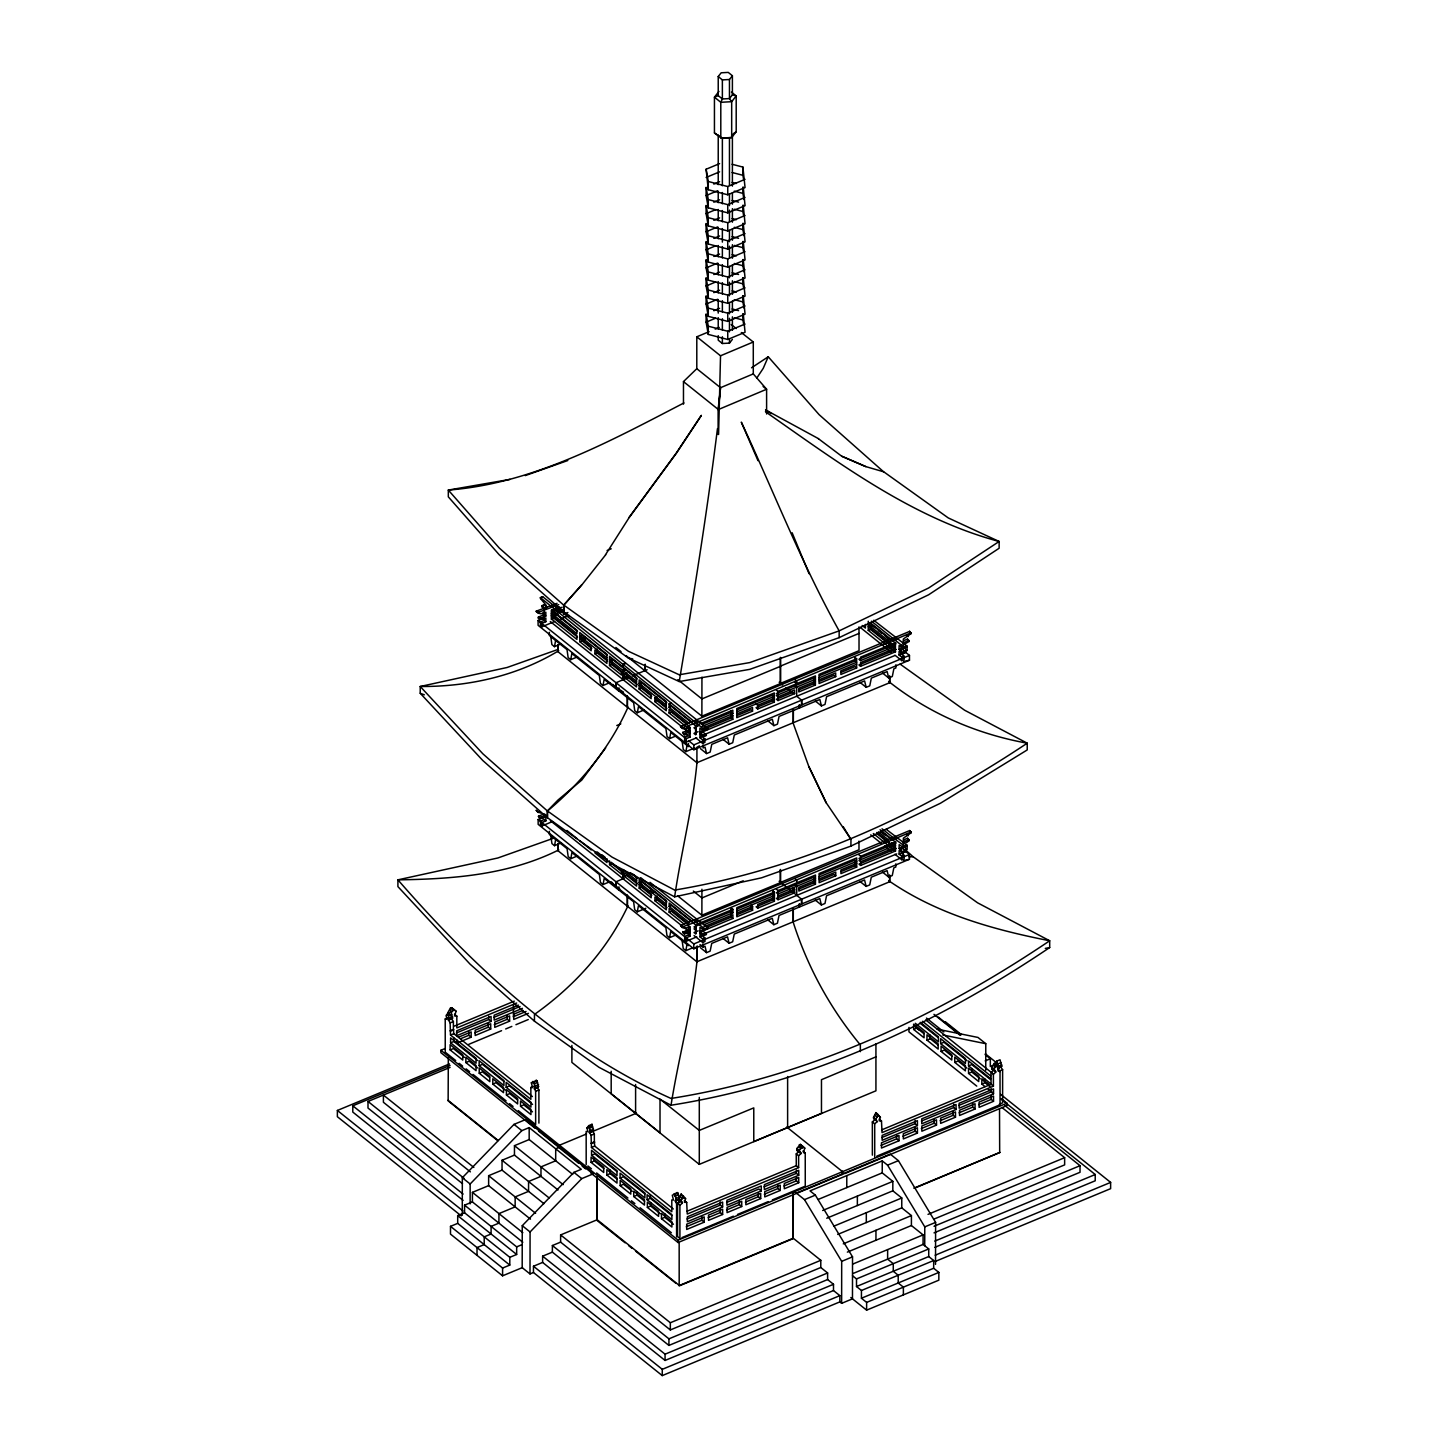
<?xml version="1.0" encoding="UTF-8"?>
<svg xmlns="http://www.w3.org/2000/svg" width="1448" height="1448" viewBox="0 0 1448 1448"><rect width="100%" height="100%" fill="white"/><g stroke="black" fill="none" stroke-linecap="round" stroke-linejoin="round"><path stroke-width="1.5" d="M557.824 651.582L557.842 645.03L557.824 651.582L627.346 707.276L627.364 696.361M557.896 850.628L557.896 844.057L557.896 850.628L696.868 961.78L889.651 881.76L889.669 875.226L889.651 881.76M571.888 1045.42L571.888 1062.398L699.294 1164.373L875.931 1090.815L875.931 1043.664M618.875 886.828L618.929 890.176L604.214 878.393L603.074 884.547L600.486 882.466L599.363 874.501L571.942 852.564L570.802 858.7L568.195 856.637L567.073 848.673L549.389 834.519L549.389 831.351M618.911 687.782L618.857 691.13L604.16 679.365L603.02 685.501L600.431 683.42L599.291 675.474L571.87 653.519L570.729 659.673L568.141 657.591L567.019 649.627L549.335 635.473L549.335 632.324M627.418 906.303L627.418 895.389M645.066 664.433L645.066 670.895L626.188 655.745M699.294 1164.373L699.294 1097.421M793.305 722.751L793.323 709.629L793.287 722.751M799.459 707.963L799.459 704.796L799.459 707.963M801.649 700.217L801.649 704.959L801.649 700.217L796.472 696.072M801.613 899.28L801.613 904.023L801.613 899.28L795.097 894.068M627.4 696.18L627.382 707.113L696.904 762.716L889.687 682.714L889.687 676.144M449.495 1063.918L337.384 1110.453L337.366 1116.716L461.26 1215.886M450.093 1065.438L352.805 1105.801L352.787 1112.064L463.07 1200.356M450.093 1067.393L368.009 1101.457L367.991 1108.046L462.509 1183.686M450.509 1226.347L502.601 1268.05L509.786 1265.081L457.695 1223.379L450.509 1226.347L450.491 1234.112L502.583 1275.815L522.493 1267.561M457.695 1223.379L457.695 1215.614L464.555 1212.772L516.664 1254.475L509.805 1257.316L457.695 1215.614M462.274 1215.288L462.328 1177.731L514.004 1124.39L525.28 1119.702L593.028 1173.93M464.555 1212.772L464.573 1205.17L472.41 1201.912L522.8 1242.239M470.129 1203.885L470.148 1183.993L521.823 1130.653L529.19 1127.594L581.281 1169.296L573.915 1172.355L522.257 1225.696L522.185 1267.67L530.004 1273.932L533.461 1272.502L662.261 1375.6L839.84 1301.897L841.632 1303.345L852.474 1298.838L852.528 1256.846L815.351 1195.125L810.029 1190.871L882.248 1160.898L887.57 1165.151L924.765 1226.872L924.729 1245.751M472.41 1201.912L472.428 1192.374L488.628 1185.64L530.493 1219.162M477.007 1255.344L477.026 1247.579L484.211 1244.592L484.229 1236.845L491.089 1234.004L491.089 1226.384L498.926 1223.144L498.945 1213.605L515.144 1206.872L515.162 1196.917L528.556 1191.36L528.574 1181.496L540.973 1176.337L540.991 1166.889L555.688 1160.789L555.706 1148.825L559.634 1147.196M488.628 1185.64L488.646 1175.686L502.04 1170.129L543.905 1203.65M502.04 1170.129L502.04 1160.264L514.456 1155.106L558.023 1189.985M502.583 1275.815L502.601 1268.05M509.786 1265.081L509.805 1257.316M513.461 1016.315L513.479 1005.274M514.456 1155.106L514.474 1145.658L529.172 1139.558L572.738 1174.437M516.664 1254.475L516.664 1246.873L464.573 1205.17M529.172 1139.558L529.19 1127.594M530.004 1273.932L530.077 1231.958L581.752 1178.618L593.39 1173.785M533.461 1272.502L533.479 1266.24L542.62 1262.439L665.066 1360.45L833.487 1290.548L839.858 1295.634L839.84 1301.897M542.62 1262.439L542.638 1256.176L552.376 1252.14L668.922 1345.427L827.604 1279.561L833.505 1284.285L833.487 1290.548M552.376 1252.14L552.394 1245.533L560.611 1242.131L670.315 1329.952L820.781 1267.507L827.623 1272.973L827.604 1279.561M560.611 1242.131L560.629 1234.927L597.21 1219.741L679.347 1285.498L793.233 1238.239L820.799 1260.303L820.781 1267.507M597.21 1219.741L597.264 1176.5M904.294 651.238L909.471 655.401L909.471 660.216L693.827 749.72L615.997 687.42L616.015 682.605M904.24 850.302L909.434 854.465L909.434 859.279L693.773 948.766L615.961 886.484L615.961 881.669M623.02 667.003L623.02 664.433L540.357 597.608L542.638 596.648L707.963 728.815L703.366 730.48L699.909 728.145L699.909 737.684L702.642 739.874L702.624 743.331L704.923 742.371L704.923 738.914L702.189 736.724L699.909 737.684M623.074 878.719L623.074 869.56L636.577 880.366M611.798 660.831L609.518 661.79L621.5 671.383L621.5 675.076L609.518 665.465L609.518 656.342L636.523 677.791L636.505 686.931L624.522 677.338L624.522 673.646L626.803 672.687M633.21 874.23L636.577 876.945L636.559 886.067L624.577 876.474L624.577 872.782L636.577 882.375M627.346 906.158L627.364 895.244M639.147 685.338L651.148 694.949L651.148 698.642L639.129 689.031L639.147 679.908L666.261 701.61L666.243 710.733L654.876 701.628L654.876 697.936L657.157 696.995M639.202 884.493L651.202 894.086L651.202 897.778L639.202 888.167L639.22 879.045L666.315 900.746L666.297 909.869L654.93 900.765L654.93 897.072L666.315 906.177M651.709 696.325L641.428 688.09L641.428 682.388L639.147 683.329L666.243 705.031M651.781 895.461L641.482 887.226L641.5 881.524L639.202 882.484L666.315 904.167M645.247 664.379L645.229 670.858L701.882 716.181L780.4 683.601L780.436 657.627M666.967 907.625L657.211 899.823L657.229 896.131M662.261 1375.6L662.279 1369.337L533.479 1266.24M665.066 1360.45L665.066 1354.188L542.638 1256.176M689.23 729.122L669.085 713.013L669.085 709.321L687.547 724.091M689.23 723.421L669.103 707.312L669.103 703.873L671.383 702.932M684.252 924.24L669.139 912.149L669.157 908.457L689.284 924.584M689.284 922.575L669.157 906.448L669.157 903.027L692.651 921.833M668.922 1345.427L668.94 1338.839L552.394 1245.533M670.315 1329.952L670.334 1322.748L560.629 1234.927M682.641 732.435L684.289 733.756L690.099 731.331L688.452 730.027L682.641 732.435L684.289 734.751L686.967 734.643L690.099 733.34L688.452 732.018M682.696 931.571L684.343 932.892L690.153 930.485L688.506 929.164L682.696 932.584L684.343 933.888L690.153 932.494L688.506 931.173L688.506 934.865L690.153 936.168L686.37 937.743L684.723 936.422L688.506 934.865M684.289 734.751L684.289 733.756M684.343 933.888L684.343 932.892M684.651 737.285L686.298 738.607L690.099 737.032L688.452 735.711L684.651 737.285L684.651 740.743L686.298 742.064L696.705 737.738M684.723 936.422L684.705 939.879L686.352 941.2L696.778 936.892M686.298 742.064L686.298 738.607M686.352 941.2L686.37 937.743M688.452 743.421L688.452 746.589L670.768 732.435L669.628 738.607L667.039 736.525L665.899 728.543L638.477 706.588L637.337 712.76L634.749 710.678L633.627 702.714L618.911 690.931M688.506 929.164L688.524 925.326M690.099 737.032L690.099 727.511L688.452 726.19M690.153 936.168L690.171 926.648L685.393 928.204L682.461 927.679L680.542 925.652L909.706 830.555L911.082 832.799L903.371 838.175L903.353 847.695L907.154 846.121L907.136 849.578L905.489 848.256M688.633 740.743L693.827 744.887L693.827 749.72L699.366 745.829M542.294 817.812L538.149 819.532L693.791 943.951L693.773 948.766L697.484 946.178M695.927 734.498L695.945 725.376M695.999 933.634L695.999 924.512M696.904 762.716L696.941 747.385M699.963 936.82L702.244 935.861L704.977 938.051L704.977 941.508L702.696 942.467L702.696 939.01L699.963 936.82L699.981 927.281L703.42 929.616L708.018 927.951L649.989 882.339M701.882 716.181L701.936 677.175M780.418 869.687L780.4 882.646L701.882 915.226L701.918 889.253M703.058 744.815L703.058 747.964L705.031 747.15L706.588 753.557L710.172 752.073L711.764 744.363L727.584 737.792L729.122 744.218L732.724 742.715L734.299 735.005L772.327 719.222L773.884 725.647L777.467 724.145L779.06 716.434L819.858 699.511L821.414 705.9L825.016 704.416L826.573 696.705L864.601 680.922L866.176 687.329L869.759 685.845L871.334 678.135L887.135 671.582L888.71 677.99L892.312 676.488L893.869 668.777L895.841 667.962L895.86 664.795M895.805 863.859L895.805 867.026L893.832 867.841L892.258 875.551L888.674 877.036L887.099 870.628L871.298 877.198L869.723 884.909L866.121 886.393L864.565 879.986L826.536 895.769L824.98 903.48L821.378 904.964L819.803 898.556L779.024 915.48L777.431 923.209L773.829 924.693L772.291 918.285L734.263 934.069L732.67 941.779L729.086 943.263L727.529 936.856L711.728 943.408L710.135 951.137L706.552 952.621L704.995 946.214L703.022 947.028L703.022 943.861M704.108 736.344L699.909 731.982L702.189 731.023L706.389 735.385L704.108 736.344L699.909 733.991M704.162 935.48L699.981 931.118L702.262 930.177L706.461 934.539L704.162 935.48L699.963 933.127M701.791 732.181L732.815 719.312L731.168 717.991L731.186 710.678M701.864 931.317L732.869 918.448L731.222 917.127L731.24 908.005L732.887 909.326L732.887 912.747L703.945 924.765M732.815 719.312L732.815 715.62L731.168 714.298M701.809 726.48L732.833 713.611L732.833 710.172L695.601 725.629L695.601 734.751L693.954 733.43L698.081 731.711M732.869 918.448L732.887 914.756L703.927 926.774M752.58 910.267L750.933 908.946L750.951 905.253L752.598 906.575L752.58 910.267L736.815 916.801L736.833 907.679L774.409 892.095L774.39 901.217L757.756 908.113L756.109 906.81L772.743 899.896L774.39 901.217M774.336 702.081L772.689 700.76L756.037 707.656L757.702 708.977L774.336 702.081L774.354 692.94L736.779 708.543L736.761 717.665L752.526 711.131L752.526 707.439L736.761 713.973M757.702 708.977L757.702 705.285L756.055 703.963M757.756 908.113L757.756 904.439L774.409 897.525M772.689 700.76L772.689 695.058L737.213 709.791M772.743 899.896L772.761 890.773L774.409 892.095M776.345 695.547L777.992 696.868L794.608 689.972L794.608 693.664L777.992 700.561L777.992 691.438L776.345 690.117M794.662 892.801L793.015 891.479L793.033 887.787L794.681 889.108L794.662 892.801L778.047 899.697L778.065 890.574L776.418 889.253M793.233 1238.239L793.287 1192.826M796.69 696.253L796.708 687.094L795.061 685.773M796.744 895.389L796.762 886.23L795.115 884.927M796.762 882.809L796.78 880.239L795.133 878.918M815.405 681.338L798.789 688.234L798.789 691.927L815.405 685.031L813.758 683.709L813.758 678.008L776.345 693.538L777.992 694.859L815.405 679.329L813.758 678.008M813.812 879.153L815.477 880.475L798.844 887.389L798.844 891.063L815.459 884.167L813.812 882.846L813.83 877.162L776.399 892.692L778.065 893.995L815.477 878.484L813.83 877.162M815.405 685.031L815.423 675.908L777.992 691.438M815.459 884.167L815.477 875.044L778.065 890.574M856.637 664.234L840.872 670.768L840.872 674.46L856.637 667.926L856.637 658.786L819.061 674.388L819.061 683.51L835.695 676.614L835.695 672.922L819.061 679.836M856.691 867.062L855.044 865.741L855.044 862.049L856.691 863.37L840.926 869.922L840.926 873.615L856.691 867.062L856.709 857.94L819.134 873.524L819.115 882.665L835.749 875.75L835.768 872.058L819.115 878.972M841.632 1303.345L841.686 1261.353L804.491 1199.632L794.898 1191.939M846.772 1187.595L846.79 1175.613M819.061 677.827L856.637 662.225L854.99 660.903L854.99 657.483L856.637 658.786M882.248 1160.898L882.23 1172.88L892.837 1181.369L892.819 1190.817L901.778 1197.985L901.76 1207.849L911.426 1215.578L911.407 1225.533L923.1 1234.891L923.082 1244.429L928.729 1248.954L928.729 1256.556L933.67 1260.52L933.67 1268.267L938.847 1272.43L938.829 1280.177L866.61 1310.15L866.628 1302.404L861.433 1298.241L861.451 1290.494L856.51 1286.53L856.51 1278.928L852.51 1275.724M857.361 1205.532L857.379 1196.084M895.733 651.691L860.564 666.279L860.583 662.605L895.733 648.016M895.733 646.007L860.583 660.596L860.583 657.157L895.733 642.568M895.787 850.845L860.637 865.433L860.637 861.741L858.99 860.42M895.787 845.143L860.637 859.732L860.655 856.293L858.99 854.972M865.415 624.396L865.415 628.07L862.157 625.482M866.302 1222.565L866.32 1212.7M869.94 622.568L895.117 642.713L895.099 651.853L868.257 630.351L868.257 621.228M895.715 649.555L870.538 629.409L870.538 625.717M875.95 1240.248L875.968 1230.293M887.642 1249.606L887.624 1259.145L893.271 1263.67L893.271 1271.272L898.212 1275.236L898.212 1282.982L903.389 1287.145L903.371 1294.892M889.687 682.714L889.706 676.162M901.362 644.541L901.362 654.08L904.095 656.27L904.077 659.727L901.796 660.668L901.796 657.211L899.063 655.021L899.081 651.329L903.262 653.682L905.561 651.727L901.362 648.378L899.081 649.319L899.081 645.5L902.52 647.817L907.136 646.152L873.723 620.251M901.434 847.514L901.416 853.216L904.149 855.406L904.149 858.863L901.869 859.804L901.869 856.347L899.136 854.157L899.136 850.465L903.335 852.836L905.615 850.881L901.434 847.514L899.136 848.474L899.154 844.636L902.593 846.953L907.19 845.306L886.086 829.233M903.262 653.682L899.081 649.319M903.335 852.836L899.136 848.474M900.837 653.03L907.082 650.442L907.082 646.985L905.434 645.663M903.588 640.74L907.48 639.129L909.127 641.446L903.299 644.867M903.661 839.876L907.534 838.265L909.181 840.582L906.502 842.7L904.855 841.379M909.127 641.446L907.48 639.129M909.181 840.582L907.534 838.265M935.535 1264.357L935.607 1222.384L898.412 1160.663L890.267 1154.147L796.364 1193.116M985.744 1070.217L985.78 1043.7L977.961 1037.438L937.128 1029.13M985.129 1054.578L990.341 1058.76L990.323 1066.506L993.925 1065.022M1002.034 1107.557L1064.642 1157.676L1064.642 1164.88L934.213 1218.999M1004.785 1105.457L1080.045 1165.694L1080.027 1172.283L934.032 1232.863M1000.695 1098.851L1095.231 1174.527L1095.213 1180.79L934.793 1247.361M1000.695 1094.398L1110.634 1182.401L1110.616 1188.663L935.136 1261.498M445.043 1048.551L440.88 1050.289L440.88 1052.66L535.054 1128.245M448.319 1057.619L448.138 1100.86L497.08 1140.137M559.489 1144.753L559.471 1147.848L538.547 1131.051M718.588 434.472L720.525 355.792L696.796 336.805L709.067 331.701M718.389 409.549L720.525 387.702L696.796 368.697L696.796 336.805M718.118 434.418L718.118 409.657L720.525 387.702L753.286 373.892L753.286 342L741.34 332.533M717.466 428.59C706.986 513.189 693.357 597.698 679.221 681.556L749.738 669.356L839.152 637.645L928.62 594.784L999.138 548.249L999.138 541.48L948.277 517.932L883.787 471.831L865.669 466.564L841.777 456.265L818.337 438.635M697.085 761.25C692.959 806.934 681.194 851.75 674.641 896.837L761.503 877.832L850.899 846.121L850.971 839.279L826.265 802.844L809.016 766.843M697.085 960.567C691.8 1009.346 678.696 1057.076 671.021 1105.222C807.857 1083.611 935.48 1024.569 1049.691 947.535L1049.691 940.766L977.599 902.828L913.127 856.745L904.855 849.415M618.875 889.995L633.591 901.76L634.713 909.742L637.301 911.824L638.441 905.652L665.863 927.607L666.985 935.589L669.591 937.652L676.379 934.829M682.171 741.557L683.293 749.539L685.881 751.621L687.022 745.449M669.591 937.652L670.714 931.498L688.397 945.653M682.117 940.621L683.257 948.603L685.845 950.666L686.967 944.512M550.765 636.613L551.887 644.577L554.475 646.659L555.616 640.505M550.819 835.659L551.941 843.623L554.53 845.686L555.67 839.55M911.027 633.663L909.634 631.4L911.027 633.663L903.317 639.021L903.299 648.559L907.082 646.985M909.706 830.555L911.082 832.799M705.484 730.444L623.02 664.433L625.319 663.492L623.002 664.596L623.002 667.148M705.538 929.58L640.668 877.651M904.656 647.781L871.424 621.192M904.71 846.917L907.19 845.306M997.6 1067.864L1001.781 1066.199L1000.025 1059.773L996.767 1061.131L995.229 1063.61M684.343 1200.537L686.696 1202.419L687.239 1214.039L798.626 1167.577L798.608 1155.757L800.943 1153.604L796.943 1150.436L796.943 1148.463L800.291 1144.372L804.78 1148.155L803.477 1152.662L805.233 1153.006L805.269 1186.184L772.381 1199.885M800.943 1153.604L799.296 1150.345L802.644 1146.255M879.135 1119.123L881.488 1121.005L882.031 1132.608L993.419 1086.145L993.4 1074.344L995.735 1072.172L991.735 1069.022L991.735 1067.049L995.084 1062.959L999.572 1066.742L998.269 1071.249L1000.025 1071.574L1000.061 1104.752L876.782 1156.174M995.735 1072.172L994.106 1068.932L996.369 1065.275L999.572 1066.742M455.686 1060.533L445.242 1052.189L445.224 1018.976L446.979 1019.247L446.056 1015.519L447.812 1013.22L451.07 1011.862L452.609 1018.089L448.428 1019.754L450.129 1022.903L450.509 1035.03L530.855 1099.303L530.855 1087.502L532.538 1087.647L531.344 1082.778L537.027 1080.642L538.566 1086.634L534.366 1088.244L535.633 1091.321L535.651 1124.517L518.257 1110.598M535.814 1081.294L536.249 1080.009M676.596 1236.936L676.578 1203.74L675.311 1200.664L679.51 1199.053L677.972 1193.062L672.288 1195.197L673.483 1200.066L671.8 1199.921L671.8 1211.741L591.454 1147.468L591.074 1135.322L589.372 1132.173L593.553 1130.526L592.015 1124.282L588.757 1125.639L587.001 1127.938L587.924 1131.684L586.169 1131.413L586.187 1164.626M677.193 1192.446L675.564 1193.84M449.604 1014.215L448.301 1013.745L448.301 1011.772L450.437 1008.098L451.505 1007.645L456.138 1011.301L454.491 1015.899L456.826 1016.134L456.826 1027.935L516.646 1003.03M456.138 1011.301L453.876 1009.528L452.156 1011.772L449.803 1009.871M678.696 1200.084L679.963 1201.243L677.555 1203.36L677.574 1236.574L679.927 1238.456L679.908 1205.261L682.334 1203.125L678.696 1198.763L681.139 1194.039L685.61 1198.745L684.343 1202.274L686.696 1202.419M682.334 1203.125L681.049 1200.645L683.492 1195.921M874.719 1157.043L874.701 1123.829L877.126 1121.711L873.488 1117.349L875.931 1112.625L880.402 1117.331L879.135 1120.861L881.488 1121.005M877.126 1121.711L875.841 1119.232L878.284 1114.507M883.606 471.795L819.115 414.653L768.236 356.769L763.241 368.335L756.652 378.254M451.07 1011.862L447.016 1014.831M591.218 1125.892L592.015 1124.282M628.034 707.113C609.699 748.055 581.589 782.481 547.507 810.989L547.507 817.758L611.997 863.859L674.641 896.837M628.016 905.742C607.164 950.087 574.132 986.251 534.457 1014.433L534.457 1021.202L598.947 1067.285L671.021 1105.222M605.499 554.747L629.12 517.624L676.451 453.134L701.339 415.467M701.248 415.449L676.27 453.097L628.939 517.588M605.662 747.91L581.77 780.074L557.969 800.056L547.362 810.952L547.362 817.722L482.872 760.58L420.228 693.266L420.228 686.497L507.09 667.492L558.168 649.374M718.226 76.545L721.158 72.798L728.254 72.4L732.398 75.749L732.398 94.826L729.466 98.573L722.371 98.971L718.226 95.622L718.226 76.545L722.371 79.893L729.466 79.495L732.398 75.749M718.95 91.423L714.443 97.161L714.443 132.981L722.371 138.429L731.674 137.488L736.199 131.75L736.199 95.93L731.421 92.093M718.226 335.646L718.226 340.171L722.371 343.502L729.466 343.104L732.398 339.357M679.221 681.556L628.341 658.007L563.851 611.907L563.851 605.137L581.788 584.974L605.68 554.783M510.022 479.397L448.319 490.076L448.319 496.845L499.198 554.729L563.67 611.87L563.67 605.101L581.607 584.92M683.474 404.119L683.474 381.602L696.796 368.697M798.626 1167.577L796.273 1165.694L796.255 1153.875L798.59 1151.703L796.943 1150.436M993.419 1086.145L991.065 1084.262L991.047 1072.461L993.382 1070.289L991.735 1069.022M872.366 1155.142L872.348 1121.947L874.755 1119.811L873.488 1118.652M733.665 133.433L736.199 131.75M751.548 367.792L768.236 356.769M683.927 402.96C609.753 441.35 533.172 483.578 448.319 490.076L499.198 547.959L563.67 605.101M558.747 650.713C517.063 676.017 468.681 686.768 420.228 686.497L482.872 753.811L547.362 810.952M547.507 810.989L611.997 857.089L674.641 890.067C801.685 868.981 920.62 814.247 1027.229 743.186L964.585 710.208L900.095 664.107M850.971 846.048L940.385 803.278L1027.229 749.937L1027.229 743.186C976.766 734.046 928.892 713.411 888.638 681.429M690.099 727.511L685.338 729.068L682.406 728.543L680.488 726.498L909.634 631.4M680.488 726.498L682.135 727.819L696.76 722.588L911.299 632.722M680.542 925.652L682.189 926.973L696.814 921.724L911.353 831.858M720.525 355.792L753.286 342M718.118 409.657L766.607 389.241L753.286 373.892M875.931 1056.859L821.469 1079.701L821.469 1113.403L753.774 1141.585L753.774 1107.883L699.294 1130.417L660.016 1099.122L660.016 1132.825L611.183 1093.747L611.183 1071.267M844.618 1173.64L1006.957 1105.566L1006.957 1103.195L1001.726 1099.014M914.901 1188.048L999.681 1152.499L999.518 1109.295M732.091 164.276L742.896 167.081L745.05 187.552L727.747 194.774L708.271 189.724L706.117 169.235L719.584 163.624M706.117 177.452L719.584 171.841M713.81 184.113L719.584 181.706M743.258 187.208L745.05 205.652L727.747 212.856L708.271 207.806L706.117 195.552L717.665 190.738M706.117 169.235L708.271 181.489L727.747 186.557L745.05 179.335M713.81 202.213L719.584 199.806M743.258 205.29L745.05 223.734L727.747 230.938L708.271 225.888L706.117 213.634L715.728 209.634M706.117 195.552L706.117 187.317L708.271 199.589L727.747 204.639L745.05 197.417M713.81 220.295L719.584 217.888M743.258 223.39L745.05 241.816L727.747 249.038L708.271 243.988L706.117 231.716L717.665 226.92M706.117 213.634L706.117 205.417L708.271 217.671L727.747 222.721L745.05 215.517M713.81 238.377L719.584 235.97M743.258 241.472L745.05 259.916L727.747 267.12L708.271 262.07L706.117 249.798L715.728 245.798M706.117 231.716L706.117 223.499L708.271 235.752L727.747 240.802L745.05 233.599M713.81 256.459L719.584 254.07M743.258 259.554L745.05 277.998L727.747 285.202L708.271 280.152L706.117 267.898L717.665 263.084M706.117 249.798L706.117 241.581L708.271 253.853L727.747 258.902L745.05 251.681M713.81 274.559L719.584 272.152M743.258 277.636L745.05 296.08L727.747 303.302L708.271 298.234L706.117 285.98L715.728 281.98M706.117 267.898L706.117 259.681L708.271 271.934L727.747 276.984L745.05 269.781M713.81 292.641L719.584 290.233M743.258 295.736L745.05 314.162L727.747 321.384L708.271 316.334L706.117 304.062L717.665 299.265M706.117 285.98L706.117 277.763L708.271 290.016L727.747 295.066L745.05 287.862M713.81 310.723L719.584 308.334M743.258 313.818L745.05 332.262L727.747 339.466L708.271 334.416L706.117 322.162L715.728 318.144M706.117 304.062L706.117 295.844L708.271 308.116L727.747 313.166L745.05 305.944M715.203 329.13L719.276 327.429M706.117 322.162L706.117 313.926L708.271 326.198L727.747 331.248L745.05 324.044M607.092 550.511L611.219 548.792M547 606.965L544.195 604.721L541.914 605.68L546.113 609.029L546.113 605.21L540.557 598.585L542.638 596.648M543.851 609.228L541.914 606.676L544.195 604.721M545.824 616.015L544.176 614.694L538.348 617.12L539.995 618.441L545.824 616.015L545.824 612.196L541.045 613.753L538.113 613.246L536.194 611.201L557.064 603.327M550.91 606.875L553.19 605.934M536.194 611.201L537.841 612.522L558.711 604.649M559.598 606.857L551.326 610.296L551.326 619.418L555.453 617.699M551.742 611.545L562.077 607.237M551.326 613.735L561.661 609.427M551.326 615.726L563.725 610.567M540.375 621.97L544.176 620.396L545.824 621.717L542.023 623.292L540.375 621.97L540.375 625.427L542.023 626.749L554.53 621.536M551.742 617.246L557.951 614.658M563.725 614.26L567.869 612.54M560.774 618.948L569.1 615.472M554.475 646.659L561.263 643.817M606.875 659.673L594.875 650.062L594.875 653.754L606.875 663.365L606.875 654.243L579.779 632.541L579.779 641.663L582.06 640.722L591.798 648.523M570.729 659.673L577.535 656.831M594.875 653.754L597.155 652.813L607.454 661.048M688.777 732.236L623.002 679.583L623.002 670.587L625.283 669.628L611.798 658.822L609.518 659.781L636.505 681.23M609.518 665.465L611.798 664.523L622.079 672.741M603.02 685.501L609.807 682.678M616.776 725.52L620.83 723.837M780.49 666.116L859.008 633.409M538.421 816.256L544.231 813.848L545.878 815.152L540.068 817.577L538.421 816.256L540.068 818.591L545.878 817.161L545.878 820.853L542.095 822.428L542.095 825.885L552.503 821.559M554.53 845.686L561.335 842.863M570.802 858.7L577.589 855.877M609.572 860.927L609.572 864.619L611.852 863.66L622.133 871.877M603.074 884.547L609.88 881.705M448.428 1019.754L449.333 1018.143L448.373 1015.935L451.649 1014.559M445.224 1018.976L448.5 1017.618M449.333 1018.143L452.609 1016.786M448.428 1020.406L452.609 1018.089M450.129 1022.903L453.387 1021.546L451.686 1019.048M454.473 1026.053L514.293 1001.147M450.129 1030.795L453.405 1029.438L453.785 1033.673L532.375 1096.552M450.509 1031.103L453.785 1029.727M518.402 1005.093L494.184 1015.193L494.184 1020.116L522.438 1008.351M450.509 1035.03L453.785 1033.673M456.373 1032.985L488.736 1019.519L491.089 1021.401L456.717 1035.718L456.717 1030.795L491.089 1016.478L491.089 1021.401M493.84 1017.383L520.085 1006.469M458.781 1037.076L471.161 1031.917L471.161 1037.184L456.717 1043.194L456.717 1039.682M522.909 1010.378L513.732 1014.197L513.732 1019.446L528.411 1013.347M450.599 1042.832L476.048 1063.194L476.048 1058.253L450.599 1037.908L450.599 1042.832L453.858 1041.474L477.605 1060.479M460.555 1038.741L468.79 1035.302L471.161 1037.184M474.781 1032.804L488.356 1027.157L490.709 1029.039L475.197 1035.501L475.197 1030.234L490.709 1023.772L490.709 1029.039M494.257 1024.695L507.252 1019.283L509.606 1021.166L494.745 1027.356L494.745 1022.089L509.606 1015.917L509.606 1021.166M513.226 1016.804L526.04 1011.464M450.129 1049.927L462.763 1060.045L462.763 1054.777L450.129 1044.678L450.129 1049.927L453.387 1048.569L464.446 1057.42M468.7 1044.37L501.569 1030.686M505.678 1028.967L511.832 1026.415M515.941 1024.695L528.267 1019.555M465.876 1062.542L476.048 1070.669L476.048 1065.402L465.876 1057.275L465.876 1062.542L469.152 1061.167L477.623 1067.954M479.161 1065.692L503.922 1085.493L503.904 1080.552L479.161 1060.75L479.161 1065.692L482.437 1064.334L503.886 1081.493M479.234 1073.221L489.822 1081.674L489.804 1076.425L479.234 1067.954L479.234 1073.221L482.51 1071.864L489.551 1077.493M492.791 1084.063L503.506 1092.643L503.506 1087.376L492.791 1078.814L492.791 1084.063L496.067 1082.706L505.243 1090.054M506.148 1087.267L530.945 1107.105L530.945 1102.181L506.148 1082.344L506.148 1087.267L509.424 1085.91L532.556 1104.426M531.344 1082.778L534.62 1081.421M532.538 1082.67L537.027 1080.642M506.42 1094.978L517.624 1103.919L517.606 1098.652L506.42 1089.71L506.42 1094.978L509.696 1093.602L517.678 1100.009M534.366 1088.244L535.289 1086.018L534.221 1083.882L537.48 1082.525M530.855 1087.502L534.113 1086.127M535.289 1086.018L538.566 1084.661M534.366 1089.24L538.566 1086.634M535.633 1091.321L538.891 1089.964L537.624 1087.864M520.538 1106.254L530.945 1114.58L530.945 1109.313L520.538 1100.987L520.538 1106.254L523.796 1104.896L532.484 1111.829M587.001 1127.938L590.259 1126.58M589.372 1132.173L590.277 1130.562L589.318 1128.354L592.594 1126.996M590.277 1130.562L593.553 1129.205M590.277 1131.884L593.553 1130.526M586.549 1133.947L559.489 1145.223L559.489 1148.065L578.675 1163.341M589.372 1132.843L636.505 1113.15M591.074 1135.322L594.332 1133.965L592.63 1130.816M591.074 1143.214L594.35 1141.857L594.73 1146.092L673.32 1208.971M591.454 1143.522L594.73 1142.164M591.454 1147.468L594.73 1146.092M591.544 1155.269L616.993 1175.613L616.993 1170.69L591.544 1150.327L591.544 1155.269L594.802 1153.893L616.866 1171.541M591.074 1162.364L603.707 1172.464L603.707 1167.197L591.074 1157.097L591.074 1162.364L594.332 1161.006L603.816 1168.572M913.652 1029.438L924.059 1037.782L924.059 1032.515L913.652 1024.188L913.652 1029.438L916.91 1028.08L923.86 1033.637M926.973 1040.117L938.159 1049.076L938.159 1043.809L926.973 1034.849L926.973 1040.117L930.25 1038.759L938.232 1045.148M606.821 1174.961L616.993 1183.088L616.993 1177.839L606.821 1169.694L606.821 1174.961L610.097 1173.604L616.866 1179.016M940.675 1043.61L965.418 1063.429L965.418 1058.506L940.675 1038.687L940.675 1043.61L943.933 1042.252L967.047 1060.75M620.106 1178.111L644.867 1197.912L644.867 1192.971L620.106 1173.188L620.106 1178.111L623.382 1176.753L644.831 1193.912M941.073 1051.411L951.789 1059.99L951.789 1054.723L941.073 1046.144L941.073 1051.411L944.349 1050.053L952.006 1056.171M620.178 1185.64L630.767 1194.111L630.749 1188.844L620.178 1180.391L620.178 1185.64L623.455 1184.283L632.269 1191.342M954.775 1062.38L965.364 1070.85L965.364 1065.583L954.775 1057.112L954.775 1062.38L958.051 1061.022L966.866 1068.081M633.735 1196.5L644.451 1205.062L644.451 1199.795L633.735 1191.233L633.735 1196.5L637.011 1195.125L644.668 1201.261M647.093 1199.704L671.89 1219.542L671.89 1214.601L647.093 1194.763L647.093 1199.704L650.369 1198.347L671.854 1215.524M990.595 1078.67L968.549 1061.004L968.549 1065.927L971.807 1064.57L990.468 1079.52M673.935 1193.804L677.972 1193.062M968.549 1073.402L978.721 1081.547L978.721 1076.298L968.549 1068.135L968.549 1073.402L971.807 1072.045L980.278 1078.832M647.365 1207.397L658.569 1216.338L658.55 1211.089L647.365 1202.13L647.365 1207.397L650.641 1206.039L660.234 1213.714M675.311 1200.664L676.234 1198.455L675.166 1196.301L678.424 1194.944M998.523 1067.574L997.563 1064.027L1000.821 1062.669M676.234 1198.455L679.51 1197.08M998.523 1066.253L1001.781 1064.895M675.311 1201.659L679.51 1199.053M997.6 1068.515L1001.781 1066.199M676.578 1203.74L679.836 1202.383L678.569 1200.302M999.337 1071.031L1002.613 1069.674L1000.876 1067.158M989.726 1085.113L981.835 1078.796L981.835 1084.045L985.092 1082.688L989.835 1086.489M661.483 1218.673L671.89 1226.999L671.89 1221.75L661.483 1213.424L661.483 1218.673L664.741 1217.315L673.429 1224.266M881.723 1129.874L991.065 1084.262M686.931 1211.288L796.273 1165.694M687.058 1218.963L720.271 1205.116L722.624 1206.999L687.347 1221.714L687.347 1216.791L722.624 1202.075L722.624 1206.999M726.625 1202.474L758.915 1189.007L761.268 1190.89L726.95 1205.207L726.95 1200.265L761.268 1185.948L761.268 1190.89M764.037 1186.871L796.382 1173.369L798.735 1175.251L764.363 1189.586L764.363 1184.663L798.735 1170.328L798.735 1175.251M881.868 1137.549L915.064 1123.702L917.417 1125.585L882.14 1140.3L882.14 1135.377L917.417 1120.661L917.417 1125.585M921.417 1121.06L953.707 1107.575L956.06 1109.476L921.743 1123.775L921.743 1118.851L956.06 1104.534L956.06 1109.476M958.829 1105.439L991.174 1091.955L993.527 1093.837L959.155 1108.173L959.155 1103.249L993.527 1088.914L993.527 1093.837M686.28 1226.764L701.846 1220.284L704.217 1222.166L686.696 1229.461L686.696 1224.212L704.199 1216.899L704.217 1222.166M708.199 1217.641L720.271 1212.591L722.624 1214.474L708.524 1220.356L708.524 1215.107L722.624 1209.225L722.624 1214.474M726.534 1209.985L739.367 1204.627L741.72 1206.528L727.059 1212.628L727.041 1207.379L741.72 1201.261L741.72 1206.528M745.358 1202.13L758.354 1196.718L760.707 1198.6L745.847 1204.79L745.847 1199.541L760.707 1193.333L760.707 1198.6M764.327 1194.22L777.902 1188.555L780.255 1190.437L764.743 1196.917L764.743 1191.65L780.255 1185.188L780.255 1190.437M784.001 1186.003L796.382 1180.844L798.735 1182.726L784.309 1188.754L784.291 1183.487L798.735 1177.477L798.735 1182.726M881.072 1145.35L896.638 1138.852L899.009 1140.753L881.488 1148.047L881.488 1142.798L898.991 1135.485L899.009 1140.753M902.991 1136.209L915.064 1131.178L917.435 1133.06L903.335 1138.943L903.317 1133.675L917.417 1127.793L917.435 1133.06M921.326 1128.571L934.159 1123.214L936.512 1125.096L921.851 1131.214L921.851 1125.965L936.512 1119.847L936.512 1125.096M940.15 1120.716L953.146 1115.286L955.499 1117.186L940.639 1123.377L940.639 1118.109L955.499 1111.919L955.499 1117.186M959.119 1112.806L972.694 1107.141L975.047 1109.023L959.535 1115.485L959.535 1110.236L975.047 1103.756L975.047 1109.023M978.794 1104.589L991.174 1099.43L993.527 1101.313L979.101 1107.34L979.101 1102.073L993.527 1096.064L993.527 1101.313M999.355 1104.227L1002.613 1102.869L1002.613 1069.674M681.99 1237.588L733.358 1216.175M737.466 1214.456L768.273 1201.605M440.88 1050.289L678.098 1240.158L1006.957 1103.195M628.45 677.447L615.907 682.786L615.907 687.601L538.095 625.319L538.095 620.486L544.303 617.916M558.819 611.87L562.964 610.151M624.522 677.338L626.803 676.379L637.084 684.614M632.486 675.89L647.111 669.718M639.129 689.031L641.428 688.09M654.876 701.628L657.157 700.687L666.894 708.488M637.337 712.76L644.143 709.936M669.103 707.312L671.383 706.371L696.542 726.516M780.418 666.333L701.9 698.913L677.863 679.673M669.085 713.013L671.365 712.054L686.479 724.145M868.257 630.351L870.538 629.409M695.131 722.154L697.411 721.194M894.285 639.491L896.584 638.55M698.099 726.027L693.954 727.729L695.601 729.05M702.226 724.308L731.168 712.289L732.833 713.611M819.496 675.637L854.99 660.903M896.149 643.817L858.936 659.274L860.583 660.596M669.628 738.607L676.415 735.783M736.761 711.964L774.336 696.379L772.689 695.058M903.299 642.858L909.127 640.45M703.873 727.638L732.815 715.62M757.702 705.285L774.336 698.389L772.689 697.067M702.226 729.991L731.168 717.991M737.086 715.529L750.879 709.81L752.526 711.131M799.206 689.755L813.758 683.709M819.478 681.338L834.048 675.293L835.695 676.614M841.179 672.324L854.972 666.605L856.637 667.926M896.149 649.519L858.917 664.958L860.564 666.279M703.366 730.48L707.963 728.815M902.52 647.817L907.136 646.152M700.886 736.018L894.592 655.636M702.171 735.801L706.389 735.385M901.344 653.139L905.561 652.74M704.108 735.331L706.389 734.389M903.281 652.686L905.561 651.727M899.063 655.021L901.362 654.08M702.642 739.874L704.923 738.914M901.796 657.211L904.095 656.27M693.827 744.887L909.471 655.401M685.881 751.621L694.37 748.091M624.577 876.474L626.857 875.515L637.138 883.751M624.269 878.23L615.961 881.814L615.961 886.647L538.149 824.346L538.149 819.532M639.202 888.167L641.482 887.226M654.93 900.765L657.211 899.823M637.301 911.824L645.79 908.294M669.157 906.448L671.438 905.507L696.615 925.652M743.24 880.8L701.9 897.959L693.321 891.081M669.139 912.149L671.438 911.208L688.216 924.639M695.185 921.29L697.465 920.331M882.049 828.781L894.357 838.627L896.638 837.686M732.887 909.326L695.674 924.765L695.655 933.888L694.008 932.566L698.135 930.865M860.655 856.293L895.805 841.704M737.267 908.928L772.761 894.194L774.409 895.516L736.833 911.118M819.568 874.773L855.044 860.04L856.691 861.361L819.115 876.963M896.221 842.971L858.99 858.411L860.637 859.732M903.371 841.994L909.181 839.587M736.833 913.127L752.598 906.575M778.047 896.004L794.681 889.108M860.637 861.741L895.787 847.152M706.407 927.426L731.222 917.127M737.141 914.665L750.933 908.946M793.015 891.479L776.399 898.375L778.047 899.697M799.278 888.891L813.812 882.846M819.55 880.475L834.102 874.429L835.749 875.75M841.252 871.461L855.044 865.741M896.203 848.655L858.99 864.112L860.637 865.433M703.42 929.616L708.018 927.951M700.941 935.155L896.728 853.904M704.162 934.485L706.461 933.526M903.335 851.822L905.615 850.881M899.136 854.157L901.416 853.216M702.696 939.01L704.977 938.051M901.869 856.347L904.149 855.406M693.791 943.951L909.434 854.465M685.845 950.666L692.633 947.843M516.664 1246.873L522.221 1244.556M985.183 1060.895L990.341 1058.76M590.875 1173.061L678.098 1242.529L842.519 1174.31L842.519 1171.215M804.491 1199.632L815.351 1195.125M887.57 1165.151L898.412 1160.663M818.192 1199.451L882.23 1172.88M822.663 1210.492L892.837 1181.369M826.736 1218.239L892.819 1190.817M913.833 1188.193L1000.043 1152.409M833.65 1226.257L901.778 1197.985M837.704 1234.438L901.76 1207.849M843.279 1243.85L911.426 1215.578M928.023 1214.365L1064.642 1157.676M670.334 1322.748L820.799 1260.303M847.351 1252.122L911.407 1225.533M841.686 1261.353L852.528 1256.846M924.765 1226.872L935.607 1222.384M934.05 1226.275L1080.045 1165.694M668.94 1338.839L827.623 1272.973M852.908 1264.014L923.1 1234.891M852.908 1273.552L923.082 1244.429M934.811 1241.099L1095.231 1174.527M665.066 1354.188L833.505 1284.285M856.51 1278.928L928.729 1248.954M856.51 1286.53L928.729 1256.556M935.155 1255.235L1110.634 1182.401M662.279 1369.337L839.858 1295.634M861.451 1290.494L933.67 1260.52M861.433 1298.241L933.67 1268.267M866.628 1302.404L938.847 1272.43M718.226 95.622L714.443 97.161L720.796 102.301L731.674 101.686L736.199 95.93L732.398 94.826M558.801 849.886C508.773 874.918 452.88 879.117 397.91 879.841L397.91 886.61L469.985 964.06L534.457 1021.202M525.226 475.614L567.797 460.518M553.172 838.356L497.822 857.994L397.91 879.841C474.872 968.205 563 1049.981 671.021 1098.453C807.857 1076.841 935.48 1017.817 1049.691 940.766C993.057 929.616 936.729 913.923 888.674 880.674M903.643 661.501L909.471 660.216M903.588 860.564L909.434 859.279M1045.293 948.404L1049.691 947.535M538.348 617.12L538.348 618.115L541.027 618.006M538.348 618.115L539.995 619.436L545.824 618.024L545.824 621.717M904.819 646.876L906.937 646.84M705.647 729.521L707.764 729.484M904.873 846.012L906.991 845.976M705.701 928.675L707.837 928.62M908.819 856.818L913.127 856.745M536.466 611.925L539.398 612.432M538.167 812.382L536.249 810.337L538.167 812.382L541.118 812.889L539.452 811.568M942.793 1034.958L985.78 1043.7M628.341 658.007L632.74 658.931M453.767 1009.419L451.505 1007.645M732.091 172.493L742.896 175.298L743.62 179.389M732.091 182.358L736.417 183.48M734.245 191.136L742.896 193.38L743.982 199.516M732.091 200.439L738.571 202.123M734.245 209.236L742.896 211.48L743.62 215.553M732.091 218.539L736.417 219.662M734.245 227.318L742.896 229.562L743.982 235.698M732.091 236.621L738.571 238.305M734.245 245.4L742.896 247.644L743.62 251.735M732.091 254.703L736.417 255.825M734.245 263.482L742.896 265.726L743.982 271.862M732.091 272.803L738.571 274.487M734.245 281.582L742.896 283.826L743.62 287.917M732.091 290.885L736.417 292.007M734.245 299.664L742.896 301.908L743.982 308.044M732.091 308.967L738.571 310.65M734.245 317.746L742.896 319.99L743.62 324.081M903.679 851.334L905.615 851.876M450.654 1015.645L451.957 1017.075M420.228 693.266L424.354 694.823M841.958 456.301L865.85 466.6M800.291 1144.372L804.78 1148.155M818.518 438.672L765.558 409.875L771.187 413.603M714.443 132.981L722.371 138.429L722.371 185.76M615.997 687.42L623.527 692.162M615.961 886.484L619.726 888.855M875.931 1112.625L880.402 1117.331M563.851 605.137L628.341 651.238L679.221 674.786L749.738 662.587L839.152 630.875L928.62 588.015L999.138 541.48C912.005 518.113 838.338 462.6 765.431 411.721M894.357 838.627L904.909 846.247M731.204 324.515L736.308 328.551M763.096 386.453L766.607 389.241L766.607 414.001M582.168 1166.129L585.644 1168.898M625.084 1242.8L597.155 1220.555L597.137 1177.242M628.577 1245.588L632.07 1248.357M635.563 1251.144L675.709 1283.109M683.474 381.602L718.588 409.712M906.43 635.292L908.077 636.613M895.009 638.296L896.656 639.618M905.434 649.12L907.082 650.442M890.683 639.835L870.556 623.708L868.257 624.649L895.099 646.152M871.424 624.939L874.9 627.708M878.357 630.477L881.814 633.247M885.271 636.016L888.728 638.785M868.257 626.658L895.099 648.161M860.257 627.418L891.407 652.36M894.882 655.13L901.796 660.668M882.592 673.085L888.71 677.99M860.04 682.424L866.176 687.329M795.061 679.782L796.708 681.103L796.708 683.673L795.061 682.352M815.296 701.013L821.414 705.9M794.608 693.664L792.961 692.343L776.345 699.239L777.992 700.561M779.169 682.225L782.626 684.995M786.083 687.764L792.997 693.302M767.748 720.742L773.884 725.647M906.502 834.446L908.149 835.768M905.507 844.799L907.154 846.121M895.081 837.451L896.728 838.772M880.076 829.776L895.172 841.849L895.154 850.99L873.343 833.523M880.674 830.899L890.737 838.971M881.76 832.31L885.217 835.08M878.393 831.858L888.457 839.912M891.805 842.609L895.172 845.288M876.71 832.528L895.172 847.297M877.307 833.921L895.769 848.691M870.701 834.863L881.09 843.189M884.547 845.958L891.479 851.496M894.936 854.266L901.869 859.804M723.005 739.313L729.122 744.218M550.819 605.934L552.466 607.255M695.112 721.267L696.76 722.588M882.538 872.13L888.674 877.036M551.76 610.115L576.919 630.278L576.919 633.699L551.76 613.554M669.103 703.873L692.596 722.679M637.12 678.931L625.301 669.483L623.02 670.424L623.002 679.583L550.294 621.536M641.428 682.388L666.84 702.733M552.358 611.255L577.535 631.4M607.472 655.365L582.06 635.02L579.779 635.98L606.875 657.664M585.3 639.636L582.06 637.029L582.06 640.722M551.76 615.563L576.919 635.708L576.919 639.401L551.76 619.255M579.779 637.989L591.146 647.093L591.146 650.767L579.779 641.663M624.522 673.646L636.505 683.239M654.876 697.936L666.243 707.04M552.358 616.957L577.535 637.102M683.691 727.747L685.338 729.068M695.71 737.774L702.624 743.331M685.32 733.322L686.967 734.643M700.452 748.67L706.588 753.557M538.095 620.486L685.176 737.973M860.003 881.488L866.121 886.393M815.26 900.059L821.378 904.964M779.133 881.289L792.961 892.366M945.417 1021.817L961.038 1034.343M985.346 1053.8L997.509 1063.52M938.232 1017.057L960.82 1035.121M933.978 1014.342L960.024 1035.193M998.07 1066.09L995.717 1064.208L997.22 1064.859L997.22 1066.832M993.998 1063.393L996.369 1065.275M993.4 1065.294L995.753 1067.176M997.672 1069.692L1000.025 1071.574M991.735 1067.049L994.106 1068.932M993.382 1069.438L995.735 1071.321M926.485 1018.071L943.843 1031.971M925.725 1019.935L992.097 1073.077M991.047 1072.461L993.4 1074.344M922.466 1021.293L990.577 1075.846M920.258 1022.324L938.431 1036.895L938.431 1041.818L915.299 1023.284M920.222 1023.247L938.395 1037.818M968.549 1065.927L990.595 1083.593M983.246 1080.443L988.495 1084.624M915.552 1027.211L919.009 1029.999M981.835 1084.045L984.984 1086.579M988.151 1089.113L992.894 1092.896M976.748 1086.127L908.946 1031.845L908.946 1027.41M767.712 919.788L773.829 924.693M732.887 912.747L731.24 911.426L694.008 926.883L695.674 928.186M677.845 895.986L701.882 915.226M722.95 938.358L729.086 943.263M695.167 920.403L696.814 921.724M630.423 872.673L637.174 878.067M641.5 881.524L666.894 901.869M650.062 890.393L653.5 893.144M601.789 854.7L605.228 857.451M611.291 862.302L621.554 870.519L621.554 874.212L609.572 864.619M694.008 928.874L695.655 930.195M607.508 860.184L597.228 851.949L594.929 852.89L606.929 862.501L606.929 858.7M566.928 830.482L576.992 838.537M579.834 840.817L591.2 849.922M683.746 926.883L685.393 928.204M550.367 820.672L687.112 929.996M694.044 935.535L702.696 942.467M541.1 817.143L542.747 818.464M545.878 820.853L544.231 819.532L540.448 821.106L540.448 824.564L542.095 825.885M699.963 944.567L703.022 947.028M700.416 947.716L706.552 952.621M876.71 1114.544L879.063 1116.444M874.809 1115.34L877.18 1117.223M873.488 1117.349L875.841 1119.232M872.348 1121.947L874.701 1123.829M786.698 1126.996L842.519 1171.667L842.537 1174.509M800.925 1145.621L803.278 1147.504M799.206 1144.807L801.559 1146.707M798.59 1146.707L800.961 1148.608M802.88 1151.106L805.233 1153.006M796.943 1148.463L799.296 1150.345M798.59 1150.852L800.943 1152.735M796.255 1153.875L798.608 1155.757M850.827 1297.517L866.61 1310.15M450.437 1008.098L452.79 1009.98M685.61 1198.745L683.257 1196.862L683.257 1198.184M454.473 1014.234L456.826 1016.134M680.017 1196.754L682.388 1198.654M678.696 1198.763L681.049 1200.645M679.963 1200.573L682.316 1202.455M677.555 1203.36L679.908 1205.261M587.924 1166.002L591.418 1168.789M596.63 1172.97L627.925 1198.003M631.4 1200.772L634.876 1203.56M640.088 1207.723L671.383 1232.755M459.161 1063.321L462.636 1066.108M466.111 1068.877L469.586 1071.665M473.062 1074.452L506.094 1100.86M509.569 1103.648L513.044 1106.435M514.004 1124.39L521.823 1130.653M573.915 1172.355L581.752 1178.618M514.474 1145.658L563.163 1184.645M448.029 1100.335L498.275 1140.553M502.04 1160.264L549.027 1197.876M488.646 1175.686L535.615 1213.297M473.858 1167.45L383.412 1095.068L383.412 1102.272L470.365 1171.866M368.009 1101.457L464.265 1178.509M462.328 1177.731L470.148 1183.993M522.257 1225.696L530.077 1231.958M472.428 1192.374L522.819 1232.7M352.805 1105.801L463.089 1194.075M337.384 1110.453L463.016 1211.017M615.889 647.491L621.047 651.618M532.991 1081.366L534.221 1083.882M612.848 684.415L615.907 687.601M611.382 881.868L615.961 886.647M843.261 826.736L850.899 839.351M757.992 460.645L741.304 422.128C773.811 491.759 801.631 563.725 839.152 630.875L839.152 637.645M826.193 802.916L808.961 766.915L792.889 722.425M792.128 532.755L809.052 573.679M681.139 1194.039L681.918 1195.976M792.87 921.145C807.206 966.504 830.048 1008.297 860.347 1044.895L860.347 1051.664M996.767 1061.131L997.563 1064.027M674.696 1194.419L675.166 1196.301M588.757 1125.639L589.318 1128.354M447.812 1013.22L448.373 1015.935M540.357 597.608L540.557 598.585M991.174 1088.661L991.174 1091.955M991.174 1095.919L991.174 1099.43M972.694 1103.629L972.694 1107.141M953.707 1104.299L953.707 1107.575M953.146 1111.793L953.146 1115.286M934.159 1119.702L934.159 1123.214M915.064 1120.408L915.064 1123.702M915.064 1127.666L915.064 1131.178M896.638 1135.359L896.638 1138.852M859.008 626.894L859.026 650.695L780.508 683.384L780.49 657.41M858.972 841.107L858.99 849.759L780.472 882.447L780.454 869.488M802.409 1146.273L802.427 1148.246M796.382 1170.093L796.382 1173.369M796.382 1177.351L796.382 1180.844M793.052 1193.17L793.07 1238.655L679.184 1285.896L679.166 1242.583M777.902 1185.043L777.902 1188.555M758.354 1193.206L758.354 1196.718M739.349 1201.134L739.367 1204.627M720.271 1201.822L720.271 1205.116M720.271 1209.08L720.271 1212.591M701.846 1216.773L701.846 1220.284M678.098 1240.158L678.098 1242.529M664.741 1213.804L664.741 1217.315M650.641 1202.528L650.641 1206.039M650.369 1195.053L650.369 1198.347M637.011 1191.632L637.011 1195.125M610.097 1170.093L610.097 1173.604M594.332 1133.965L594.35 1141.857M594.332 1157.495L594.332 1161.006M538.891 1089.964L538.909 1123.141M453.858 1038.18L453.858 1041.474M453.387 1021.546L453.405 1029.438M985.092 1079.176L985.092 1082.688M971.807 1068.534L971.807 1072.045M930.25 1035.248L930.25 1038.759M787.621 1076.516L787.621 1127.594M742.896 167.081L742.896 175.298M742.896 187.226L742.896 193.38M742.896 205.308L742.896 211.48M742.896 223.39L742.896 229.562M742.896 241.49L742.896 247.644M742.896 259.572L742.896 265.726M742.896 277.654L742.896 283.826M742.896 295.736L742.896 301.908M742.896 313.836L742.896 319.99M732.398 134.284L732.398 186.122M732.398 192.874L732.398 204.15M732.398 208.657L732.398 222.178M732.398 228.929L732.398 240.205M732.398 244.712L732.398 258.233M732.398 264.984L732.398 276.26M732.398 280.767L732.398 294.288M732.398 301.039L732.398 312.316M732.398 316.822L732.398 330.343M729.466 79.495L729.466 98.573L731.674 101.686L731.674 137.488L720.796 138.121L720.796 102.301L722.371 98.971L722.371 79.893M729.466 138.031L729.466 185.362M729.466 194.376L729.466 205.634M729.466 210.141L729.466 221.417M729.466 230.431L729.466 241.689M729.466 246.196L729.466 257.473M729.466 266.486L729.466 277.744M729.466 282.251L729.466 295.772M729.466 302.542L729.466 313.8M729.466 318.307L729.466 331.845M729.466 338.597L729.466 343.104M727.747 186.557L727.747 194.774M727.747 204.639L727.747 212.856M727.747 222.721L727.747 230.938M727.747 240.802L727.747 249.038M727.747 258.902L727.747 267.12M727.747 276.984L727.747 285.202M727.747 295.066L727.747 303.302M727.747 313.166L727.747 321.384M727.747 331.248L727.747 339.466M722.371 192.512L722.371 203.788M722.371 210.539L722.371 221.816M722.371 228.567L722.371 242.088M722.371 246.594L722.371 257.871M722.371 264.64L722.371 275.898M722.371 282.668L722.371 293.926M722.371 300.695L722.371 311.954M722.371 318.723L722.371 329.981M722.371 336.751L722.371 343.502M718.226 135.08L718.226 184.656M718.226 191.426L718.226 202.702M718.226 209.453L718.226 220.73M718.226 227.481L718.226 238.757M718.226 245.508L718.226 256.785M718.226 263.536L718.226 274.812M718.226 281.564L718.226 292.84M718.226 299.591L718.226 313.112M718.226 317.619L718.226 328.895M708.271 181.489L708.271 189.724M708.271 199.589L708.271 207.806M708.271 217.671L708.271 225.888M708.271 235.752L708.271 243.988M708.271 253.853L708.271 262.07M708.271 271.934L708.271 280.152M708.271 290.016L708.271 298.234M708.271 308.116L708.271 316.334M708.271 326.198L708.271 334.416M635.6 1084.516L635.6 1113.385M623.074 869.723L623.074 878.864M611.798 658.822L611.798 664.523M597.155 649.12L597.155 652.813M544.176 610.875L544.176 620.396M543.38 612.54L543.38 615.997M542.023 623.292L542.023 626.749M541.914 605.68L541.914 606.676M539.995 618.441L539.995 619.436M540.068 817.577L540.068 818.591M507.252 1015.772L507.252 1019.283M488.736 1016.243L488.736 1019.519M488.356 1023.645L488.356 1027.157M468.79 1031.79L468.79 1035.302M793.287 908.674L793.269 921.797L793.269 908.692M799.423 903.86L799.423 907.027L799.423 903.86M696.886 946.485L696.868 961.78L696.886 946.449"/></g></svg>
